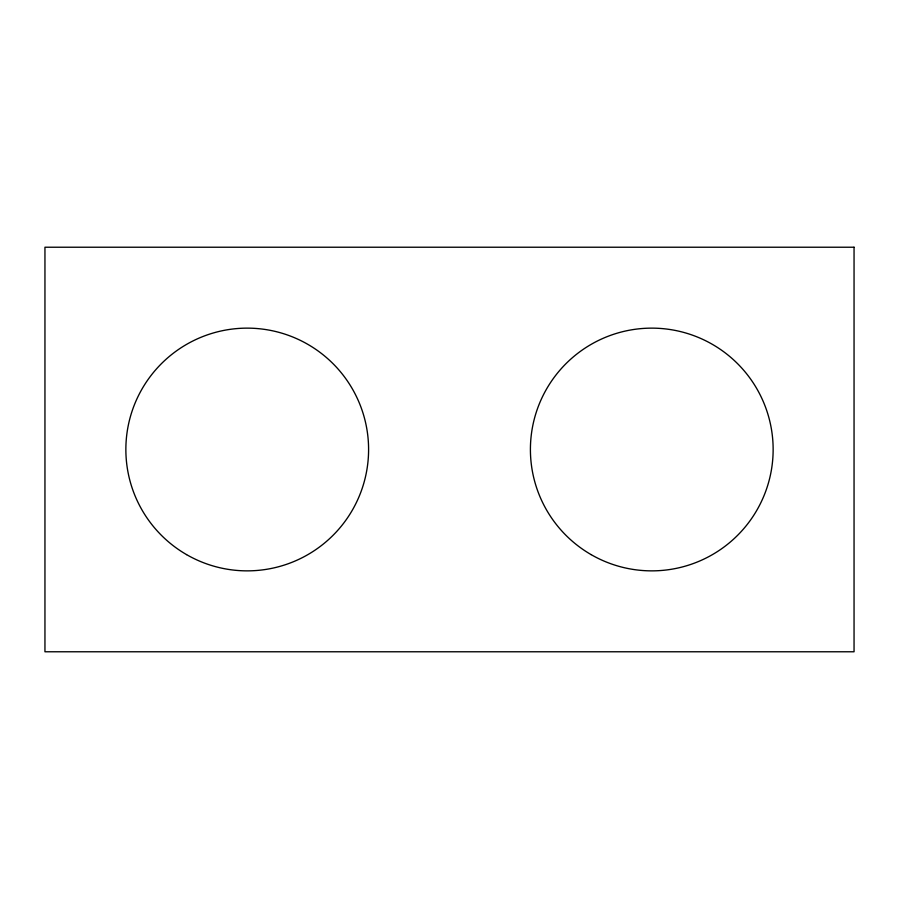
<?xml version="1.0" encoding="UTF-8"?>
<svg xmlns="http://www.w3.org/2000/svg" width="899" height="899" viewBox="0 0 899 899"><rect width="100%" height="100%" fill="white"/><g stroke="black" fill="none" stroke-linecap="round" stroke-linejoin="round"><path stroke-width="1.35" d="M854.05 247.225L44.95 247.225L44.95 651.775L854.05 651.775L854.05 247.225M186.543 554.604A121.365 121.365 0 0 0 368.59 449.5A121.365 121.365 0 0 0 186.543 344.396A121.365 121.365 0 0 0 186.543 554.604M591.092 554.604A121.365 121.365 0 0 0 773.14 449.5A121.365 121.365 0 0 0 591.092 344.396A121.365 121.365 0 0 0 591.092 554.604"/></g></svg>
